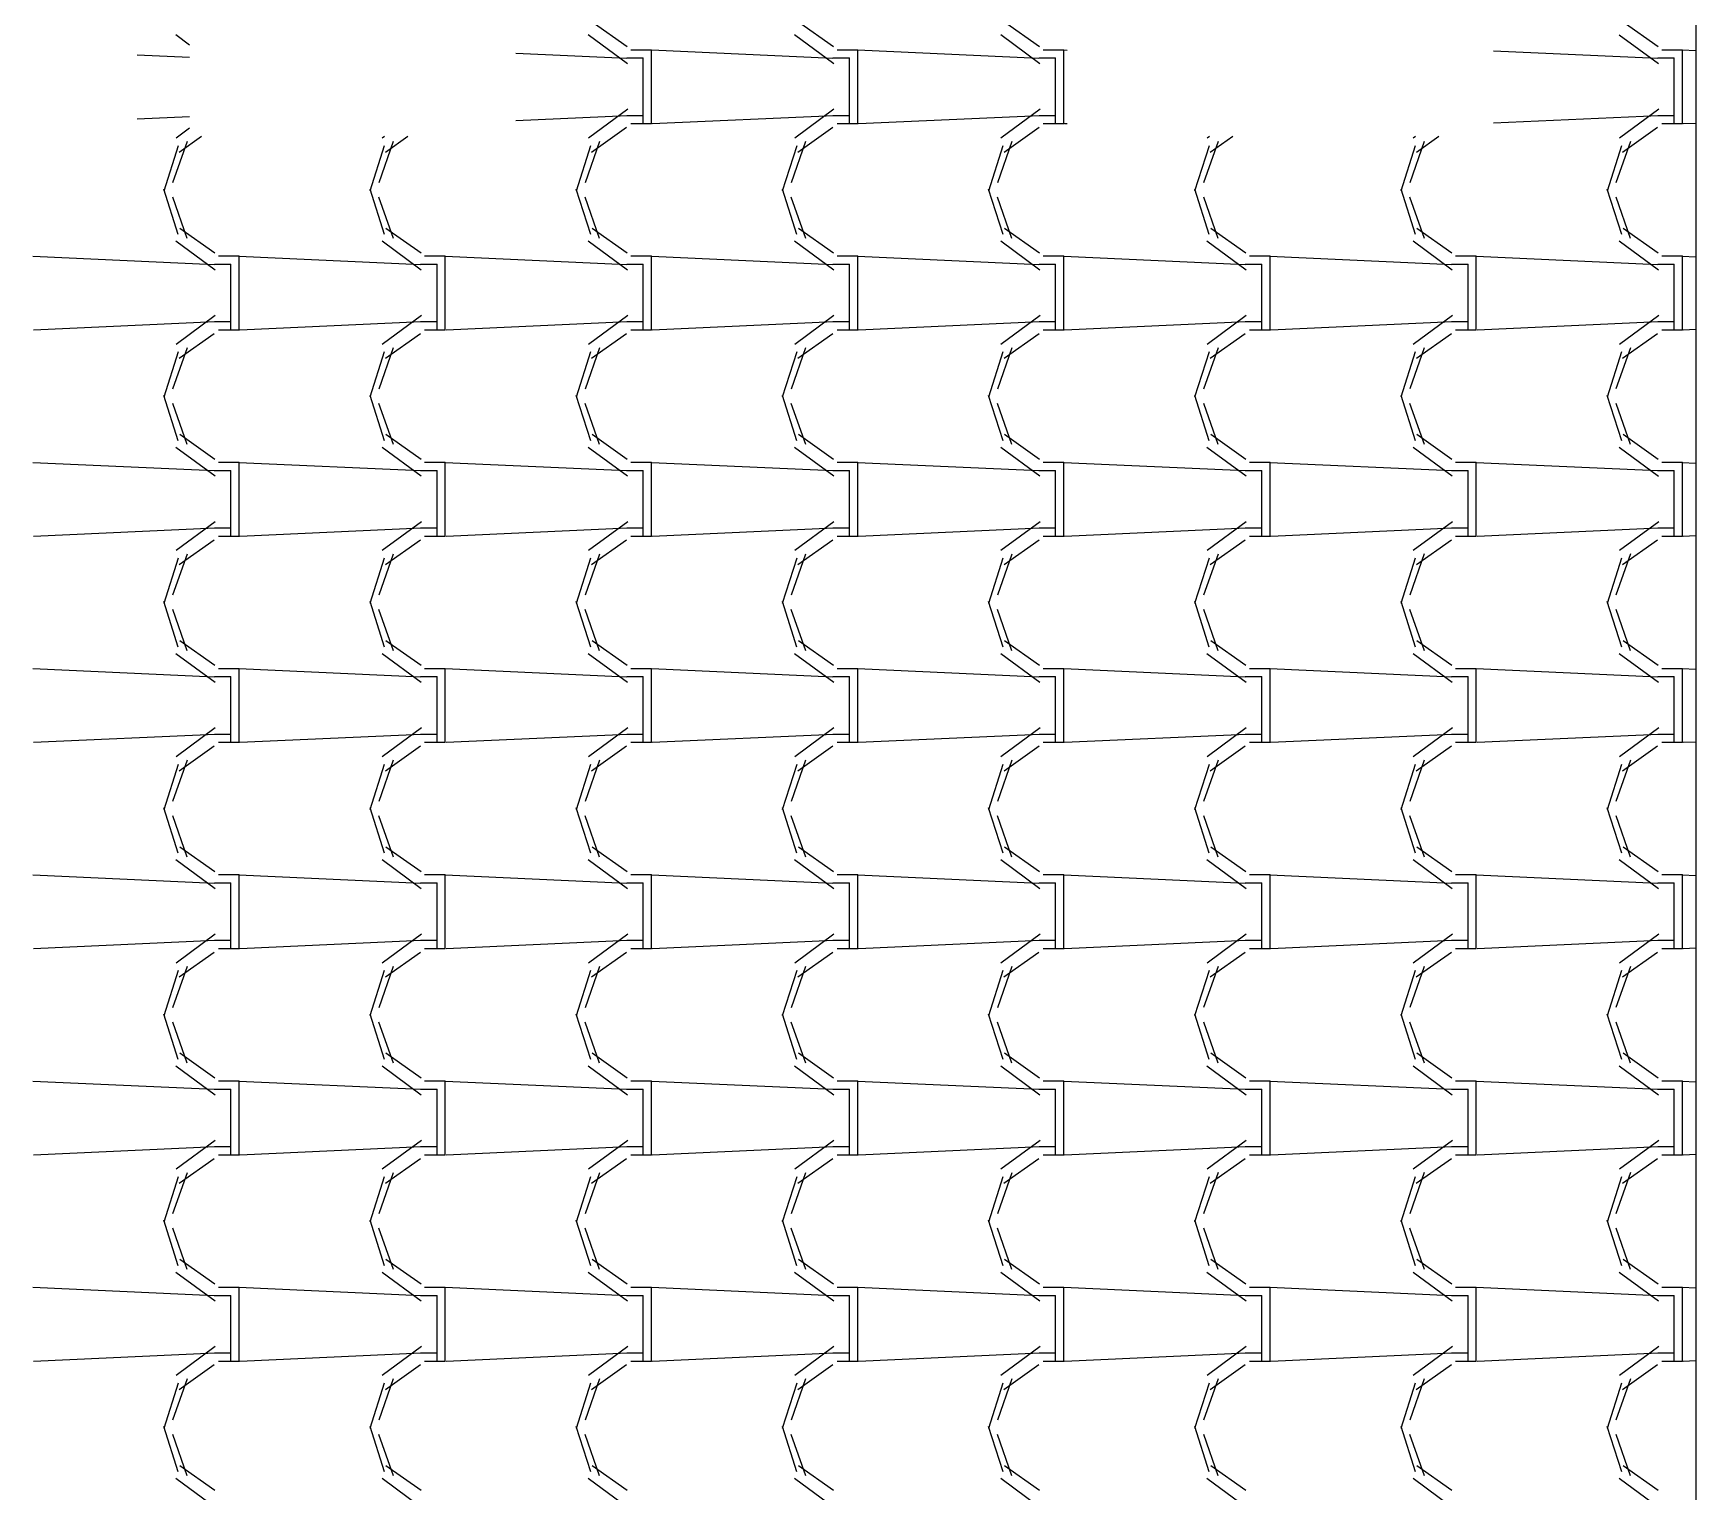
# Model space of a CAD drawing. Header units: millimetres. Extents: x -336 to -33, y -135 to 770.
# Drawn here: x -171.051 to -168.632, y 727.791 to 729.912 of the extents above; entities that cross this region are included whole.
import ezdxf

# ---------------------------------------------------------------- set-up
doc = ezdxf.new("R2010")
doc.units = ezdxf.units.MM
doc.header["$LTSCALE"] = 50
doc.header["$MEASUREMENT"] = 0
doc.layers.add('-HIDRO', color=8, linetype='CONTINUOUS')

msp = doc.modelspace()

# ---------------------------------------------------------------- linework, layer by layer
at = {"layer": '-HIDRO', "linetype": 'Continuous'}
for p, q in [((-168.6324, 733.1466), (-168.6324, 716.8333)), ((-170.238, 729.9291), (-170.187, 729.8931)), ((-169.938, 729.9291), (-169.887, 729.8931)), ((-169.638, 729.9291), (-169.587, 729.8931)), ((-168.738, 729.9291), (-168.687, 729.8931)), ((-170.8436, 729.9104), (-170.8236, 729.8956)), ((-170.2436, 729.9104), (-170.1866, 729.8684)), ((-169.9436, 729.9104), (-169.8866, 729.8684)), ((-169.6436, 729.9104), (-169.5866, 729.8684)), ((-168.7436, 729.9103), (-168.6866, 729.8683)), ((-170.8236, 729.8774), (-170.9001, 729.8808)), ((-170.1879, 729.8757), (-170.349, 729.8831)), ((-170.1877, 729.8765), (-170.1637, 729.8765)), ((-170.1817, 729.8885), (-170.1517, 729.8885)), ((-170.1637, 729.7925), (-170.1637, 729.8765)), ((-169.8879, 729.8757), (-170.1519, 729.8877)), ((-170.1517, 729.7925), (-170.1517, 729.8885)), ((-169.8877, 729.8765), (-169.8637, 729.8765)), ((-169.8817, 729.8885), (-169.8517, 729.8885)), ((-169.8637, 729.7925), (-169.8637, 729.8765)), ((-169.5879, 729.8757), (-169.8519, 729.8877)), ((-169.8517, 729.7925), (-169.8517, 729.8885)), ((-169.5877, 729.8765), (-169.5637, 729.8765)), ((-169.5817, 729.8885), (-169.5517, 729.8885)), ((-169.5637, 729.7925), (-169.5637, 729.8765)), ((-169.5468, 729.8875), (-169.5519, 729.8877)), ((-169.5517, 729.7925), (-169.5517, 729.8885)), ((-168.6879, 729.8757), (-168.9265, 729.8866)), ((-168.6877, 729.8765), (-168.6637, 729.8765)), ((-168.6817, 729.8885), (-168.6517, 729.8885)), ((-168.6637, 729.7925), (-168.6637, 729.8765)), ((-168.6324, 729.8868), (-168.6519, 729.8877)), ((-168.6517, 729.7925), (-168.6517, 729.8885)), ((-170.1863, 729.8019), (-170.2433, 729.7599)), ((-169.8863, 729.8019), (-169.9433, 729.7599)), ((-169.5863, 729.8019), (-169.6433, 729.7599)), ((-168.6863, 729.8019), (-168.7433, 729.7599)), ((-170.8236, 729.7908), (-170.9001, 729.7873)), ((-170.1866, 729.7925), (-170.349, 729.7851)), ((-170.1637, 729.7925), (-170.1877, 729.7925)), ((-170.1517, 729.7805), (-170.1817, 729.7805)), ((-170.1637, 729.7805), (-170.1637, 729.7925)), ((-170.1517, 729.7805), (-170.1517, 729.7925)), ((-169.8866, 729.7925), (-170.1506, 729.7805)), ((-169.8637, 729.7925), (-169.8877, 729.7925)), ((-169.8517, 729.7805), (-169.8817, 729.7805)), ((-169.8637, 729.7805), (-169.8637, 729.7925)), ((-169.8517, 729.7805), (-169.8517, 729.7925)), ((-169.5866, 729.7925), (-169.8506, 729.7805)), ((-169.5637, 729.7925), (-169.5877, 729.7925)), ((-169.5517, 729.7805), (-169.5817, 729.7805)), ((-169.5637, 729.7805), (-169.5637, 729.7925)), ((-169.5517, 729.7805), (-169.5517, 729.7925)), ((-169.5468, 729.7807), (-169.5506, 729.7805)), ((-168.6866, 729.7925), (-168.9265, 729.7816)), ((-168.6637, 729.7925), (-168.6877, 729.7925)), ((-168.6517, 729.7805), (-168.6817, 729.7805)), ((-168.6637, 729.7805), (-168.6637, 729.7925)), ((-168.6517, 729.7805), (-168.6517, 729.7925)), ((-168.6324, 729.7813), (-168.6506, 729.7805)), ((-170.8274, 729.7549), (-170.8484, 729.6949)), ((-170.8236, 729.7744), (-170.8433, 729.7599)), ((-170.8063, 729.7621), (-170.8388, 729.7392)), ((-170.5274, 729.7549), (-170.5484, 729.6949)), ((-170.5402, 729.7621), (-170.5433, 729.7599)), ((-170.5063, 729.7621), (-170.5388, 729.7392)), ((-170.2274, 729.7549), (-170.2484, 729.6949)), ((-170.1878, 729.7752), (-170.2388, 729.7392)), ((-169.9274, 729.7549), (-169.9484, 729.6949)), ((-169.8878, 729.7752), (-169.9388, 729.7392)), ((-169.6274, 729.7549), (-169.6484, 729.6949)), ((-169.5878, 729.7752), (-169.6388, 729.7392)), ((-169.3274, 729.7549), (-169.3484, 729.6949)), ((-169.34, 729.7623), (-169.3433, 729.7599)), ((-169.3061, 729.7623), (-169.3388, 729.7392)), ((-169.0274, 729.755), (-169.0484, 729.695)), ((-169.04, 729.7623), (-169.0433, 729.7599)), ((-169.0061, 729.7623), (-169.0388, 729.7392)), ((-168.7274, 729.755), (-168.7484, 729.695)), ((-168.6878, 729.7752), (-168.7388, 729.7392)), ((-170.8404, 729.7489), (-170.8614, 729.6829)), ((-170.5404, 729.7489), (-170.5614, 729.6829)), ((-170.2404, 729.7489), (-170.2614, 729.6829)), ((-169.9404, 729.7489), (-169.9614, 729.6829)), ((-169.6404, 729.7489), (-169.6614, 729.6829)), ((-169.3404, 729.7489), (-169.3614, 729.6829)), ((-169.0404, 729.7489), (-169.0614, 729.6829)), ((-168.7404, 729.7489), (-168.7614, 729.6829)), ((-170.8616, 729.6861), (-170.8406, 729.6201)), ((-170.5616, 729.6861), (-170.5406, 729.6201)), ((-170.2616, 729.6861), (-170.2406, 729.6201)), ((-169.9616, 729.6861), (-169.9406, 729.6201)), ((-169.6616, 729.6861), (-169.6406, 729.6201)), ((-169.3616, 729.6861), (-169.3406, 729.6201)), ((-169.0616, 729.6861), (-169.0406, 729.6201)), ((-168.7616, 729.6861), (-168.7406, 729.6201)), ((-170.8487, 729.6745), (-170.8277, 729.6145)), ((-170.5487, 729.6745), (-170.5277, 729.6145)), ((-170.2487, 729.6745), (-170.2277, 729.6145)), ((-169.9487, 729.6745), (-169.9277, 729.6145)), ((-169.6487, 729.6745), (-169.6277, 729.6145)), ((-169.3487, 729.6745), (-169.3277, 729.6145)), ((-169.0487, 729.6745), (-169.0277, 729.6145)), ((-168.7487, 729.6745), (-168.7277, 729.6145)), ((-170.8436, 729.6104), (-170.7866, 729.5684)), ((-170.838, 729.6291), (-170.787, 729.5931)), ((-170.5436, 729.6104), (-170.4866, 729.5684)), ((-170.538, 729.6291), (-170.487, 729.5931)), ((-170.2436, 729.6104), (-170.1866, 729.5684)), ((-170.238, 729.6291), (-170.187, 729.5931)), ((-169.9436, 729.6104), (-169.8866, 729.5684)), ((-169.938, 729.6291), (-169.887, 729.5931)), ((-169.6436, 729.6104), (-169.5866, 729.5684)), ((-169.638, 729.6291), (-169.587, 729.5931)), ((-169.3436, 729.6104), (-169.2866, 729.5684)), ((-169.338, 729.6291), (-169.287, 729.5931)), ((-169.0436, 729.6103), (-168.9866, 729.5683)), ((-169.038, 729.6291), (-168.987, 729.5931)), ((-168.7436, 729.6103), (-168.6866, 729.5683)), ((-168.738, 729.6291), (-168.687, 729.5931)), ((-170.7879, 729.5757), (-171.0519, 729.5877)), ((-170.7817, 729.5885), (-170.7517, 729.5885)), ((-170.4879, 729.5757), (-170.7519, 729.5877)), ((-170.7517, 729.4925), (-170.7517, 729.5885)), ((-170.4817, 729.5885), (-170.4517, 729.5885)), ((-170.1879, 729.5757), (-170.4519, 729.5877)), ((-170.4517, 729.4925), (-170.4517, 729.5885)), ((-170.1817, 729.5885), (-170.1517, 729.5885)), ((-169.8879, 729.5757), (-170.1519, 729.5877)), ((-170.1517, 729.4925), (-170.1517, 729.5885)), ((-169.8817, 729.5885), (-169.8517, 729.5885)), ((-169.5879, 729.5757), (-169.8519, 729.5877)), ((-169.8517, 729.4925), (-169.8517, 729.5885)), ((-169.5817, 729.5885), (-169.5517, 729.5885)), ((-169.2879, 729.5757), (-169.5519, 729.5877)), ((-169.5517, 729.4925), (-169.5517, 729.5885)), ((-169.2817, 729.5885), (-169.2517, 729.5885)), ((-168.9879, 729.5757), (-169.2519, 729.5877)), ((-169.2517, 729.4925), (-169.2517, 729.5885)), ((-168.9817, 729.5885), (-168.9517, 729.5885)), ((-168.6879, 729.5757), (-168.9519, 729.5877)), ((-168.9517, 729.4925), (-168.9517, 729.5885)), ((-168.6817, 729.5885), (-168.6517, 729.5885)), ((-168.6324, 729.5868), (-168.6519, 729.5877)), ((-168.6517, 729.4925), (-168.6517, 729.5885)), ((-170.7877, 729.5765), (-170.7637, 729.5765)), ((-170.7637, 729.4925), (-170.7637, 729.5765)), ((-170.4877, 729.5765), (-170.4637, 729.5765)), ((-170.4637, 729.4925), (-170.4637, 729.5765)), ((-170.1877, 729.5765), (-170.1637, 729.5765)), ((-170.1637, 729.4925), (-170.1637, 729.5765)), ((-169.8877, 729.5765), (-169.8637, 729.5765)), ((-169.8637, 729.4925), (-169.8637, 729.5765)), ((-169.5877, 729.5765), (-169.5637, 729.5765)), ((-169.5637, 729.4925), (-169.5637, 729.5765)), ((-169.2877, 729.5765), (-169.2637, 729.5765)), ((-169.2637, 729.4925), (-169.2637, 729.5765)), ((-168.9877, 729.5765), (-168.9637, 729.5765)), ((-168.9637, 729.4925), (-168.9637, 729.5765)), ((-168.6877, 729.5765), (-168.6637, 729.5765)), ((-168.6637, 729.4925), (-168.6637, 729.5765)), ((-170.7866, 729.4925), (-171.0506, 729.4805)), ((-170.7863, 729.5019), (-170.8433, 729.4599)), ((-170.7637, 729.4925), (-170.7877, 729.4925)), ((-170.7637, 729.4805), (-170.7637, 729.4925)), ((-170.7517, 729.4805), (-170.7517, 729.4925)), ((-170.4866, 729.4925), (-170.7506, 729.4805)), ((-170.4863, 729.5019), (-170.5433, 729.4599)), ((-170.4637, 729.4925), (-170.4877, 729.4925)), ((-170.4637, 729.4805), (-170.4637, 729.4925)), ((-170.4517, 729.4805), (-170.4517, 729.4925)), ((-170.1866, 729.4925), (-170.4506, 729.4805)), ((-170.1863, 729.5019), (-170.2433, 729.4599)), ((-170.1637, 729.4925), (-170.1877, 729.4925)), ((-170.1637, 729.4805), (-170.1637, 729.4925)), ((-170.1517, 729.4805), (-170.1517, 729.4925)), ((-169.8866, 729.4925), (-170.1506, 729.4805)), ((-169.8863, 729.5019), (-169.9433, 729.4599)), ((-169.8637, 729.4925), (-169.8877, 729.4925)), ((-169.8637, 729.4805), (-169.8637, 729.4925)), ((-169.8517, 729.4805), (-169.8517, 729.4925)), ((-169.5866, 729.4925), (-169.8506, 729.4805)), ((-169.5863, 729.5019), (-169.6433, 729.4599)), ((-169.5637, 729.4925), (-169.5877, 729.4925)), ((-169.5637, 729.4805), (-169.5637, 729.4925)), ((-169.5517, 729.4805), (-169.5517, 729.4925)), ((-169.2866, 729.4925), (-169.5506, 729.4805)), ((-169.2863, 729.5019), (-169.3433, 729.4599)), ((-169.2637, 729.4925), (-169.2877, 729.4925)), ((-169.2637, 729.4805), (-169.2637, 729.4925)), ((-169.2517, 729.4805), (-169.2517, 729.4925)), ((-168.9866, 729.4925), (-169.2506, 729.4805)), ((-168.9863, 729.5019), (-169.0433, 729.4599)), ((-168.9637, 729.4925), (-168.9877, 729.4925)), ((-168.9637, 729.4805), (-168.9637, 729.4925)), ((-168.9517, 729.4805), (-168.9517, 729.4925)), ((-168.6866, 729.4925), (-168.9506, 729.4805)), ((-168.6863, 729.5019), (-168.7433, 729.4599)), ((-168.6637, 729.4925), (-168.6877, 729.4925)), ((-168.6637, 729.4805), (-168.6637, 729.4925)), ((-168.6517, 729.4805), (-168.6517, 729.4925)), ((-170.7878, 729.4752), (-170.8388, 729.4392)), ((-170.7517, 729.4805), (-170.7817, 729.4805)), ((-170.4878, 729.4752), (-170.5388, 729.4392)), ((-170.4517, 729.4805), (-170.4817, 729.4805)), ((-170.1878, 729.4752), (-170.2388, 729.4392)), ((-170.1517, 729.4805), (-170.1817, 729.4805)), ((-169.8878, 729.4752), (-169.9388, 729.4392)), ((-169.8517, 729.4805), (-169.8817, 729.4805)), ((-169.5878, 729.4752), (-169.6388, 729.4392)), ((-169.5517, 729.4805), (-169.5817, 729.4805)), ((-169.2878, 729.4752), (-169.3388, 729.4392)), ((-169.2517, 729.4805), (-169.2817, 729.4805)), ((-168.9878, 729.4752), (-169.0388, 729.4392)), ((-168.9517, 729.4805), (-168.9817, 729.4805)), ((-168.6878, 729.4752), (-168.7388, 729.4392)), ((-168.6517, 729.4805), (-168.6817, 729.4805)), ((-168.6324, 729.4813), (-168.6506, 729.4805)), ((-170.8404, 729.4489), (-170.8614, 729.3829)), ((-170.8274, 729.4549), (-170.8484, 729.3949)), ((-170.5404, 729.4489), (-170.5614, 729.3829)), ((-170.5274, 729.4549), (-170.5484, 729.3949)), ((-170.2404, 729.4489), (-170.2614, 729.3829)), ((-170.2274, 729.4549), (-170.2484, 729.3949)), ((-169.9404, 729.4489), (-169.9614, 729.3829)), ((-169.9274, 729.4549), (-169.9484, 729.3949)), ((-169.6404, 729.4489), (-169.6614, 729.3829)), ((-169.6274, 729.4549), (-169.6484, 729.3949)), ((-169.3404, 729.4489), (-169.3614, 729.3829)), ((-169.3274, 729.4549), (-169.3484, 729.3949)), ((-169.0404, 729.4489), (-169.0614, 729.3829)), ((-169.0274, 729.455), (-169.0484, 729.395)), ((-168.7404, 729.4489), (-168.7614, 729.3829)), ((-168.7274, 729.455), (-168.7484, 729.395)), ((-170.8616, 729.3861), (-170.8406, 729.3201)), ((-170.8487, 729.3745), (-170.8277, 729.3145)), ((-170.5616, 729.3861), (-170.5406, 729.3201)), ((-170.5487, 729.3745), (-170.5277, 729.3145)), ((-170.2616, 729.3861), (-170.2406, 729.3201)), ((-170.2487, 729.3745), (-170.2277, 729.3145)), ((-169.9616, 729.3861), (-169.9406, 729.3201)), ((-169.9487, 729.3745), (-169.9277, 729.3145)), ((-169.6616, 729.3861), (-169.6406, 729.3201)), ((-169.6487, 729.3745), (-169.6277, 729.3145)), ((-169.3616, 729.3861), (-169.3406, 729.3201)), ((-169.3487, 729.3745), (-169.3277, 729.3145)), ((-169.0616, 729.3861), (-169.0406, 729.3201)), ((-169.0487, 729.3745), (-169.0277, 729.3145)), ((-168.7616, 729.3861), (-168.7406, 729.3201)), ((-168.7487, 729.3745), (-168.7277, 729.3145)), ((-170.838, 729.3291), (-170.787, 729.2931)), ((-170.538, 729.3291), (-170.487, 729.2931)), ((-170.238, 729.3291), (-170.187, 729.2931)), ((-169.938, 729.3291), (-169.887, 729.2931)), ((-169.638, 729.3291), (-169.587, 729.2931)), ((-169.338, 729.3291), (-169.287, 729.2931)), ((-169.038, 729.3291), (-168.987, 729.2931)), ((-168.738, 729.3291), (-168.687, 729.2931)), ((-170.8436, 729.3104), (-170.7866, 729.2684)), ((-170.5436, 729.3104), (-170.4866, 729.2684)), ((-170.2436, 729.3104), (-170.1866, 729.2684)), ((-169.9436, 729.3104), (-169.8866, 729.2684)), ((-169.6436, 729.3104), (-169.5866, 729.2684)), ((-169.3436, 729.3104), (-169.2866, 729.2684)), ((-169.0436, 729.3104), (-168.9866, 729.2684)), ((-168.7436, 729.3103), (-168.6866, 729.2683)), ((-170.7879, 729.2757), (-171.0519, 729.2877)), ((-170.7877, 729.2765), (-170.7637, 729.2765)), ((-170.7817, 729.2885), (-170.7517, 729.2885)), ((-170.7637, 729.1925), (-170.7637, 729.2765)), ((-170.4879, 729.2757), (-170.7519, 729.2877)), ((-170.7517, 729.1925), (-170.7517, 729.2885)), ((-170.4877, 729.2765), (-170.4637, 729.2765)), ((-170.4817, 729.2885), (-170.4517, 729.2885)), ((-170.4637, 729.1925), (-170.4637, 729.2765)), ((-170.1879, 729.2757), (-170.4519, 729.2877)), ((-170.4517, 729.1925), (-170.4517, 729.2885)), ((-170.1877, 729.2765), (-170.1637, 729.2765)), ((-170.1817, 729.2885), (-170.1517, 729.2885)), ((-170.1637, 729.1925), (-170.1637, 729.2765)), ((-169.8879, 729.2757), (-170.1519, 729.2877)), ((-170.1517, 729.1925), (-170.1517, 729.2885)), ((-169.8877, 729.2765), (-169.8637, 729.2765)), ((-169.8817, 729.2885), (-169.8517, 729.2885)), ((-169.8637, 729.1925), (-169.8637, 729.2765)), ((-169.5879, 729.2757), (-169.8519, 729.2877)), ((-169.8517, 729.1925), (-169.8517, 729.2885)), ((-169.5877, 729.2765), (-169.5637, 729.2765)), ((-169.5817, 729.2885), (-169.5517, 729.2885)), ((-169.5637, 729.1925), (-169.5637, 729.2765)), ((-169.2879, 729.2757), (-169.5519, 729.2877)), ((-169.5517, 729.1925), (-169.5517, 729.2885)), ((-169.2877, 729.2765), (-169.2637, 729.2765)), ((-169.2817, 729.2885), (-169.2517, 729.2885)), ((-169.2637, 729.1925), (-169.2637, 729.2765)), ((-168.9879, 729.2757), (-169.2519, 729.2877)), ((-169.2517, 729.1925), (-169.2517, 729.2885)), ((-168.9877, 729.2765), (-168.9637, 729.2765)), ((-168.9817, 729.2885), (-168.9517, 729.2885)), ((-168.9637, 729.1925), (-168.9637, 729.2765)), ((-168.6879, 729.2757), (-168.9519, 729.2877)), ((-168.9517, 729.1925), (-168.9517, 729.2885)), ((-168.6877, 729.2765), (-168.6637, 729.2765)), ((-168.6817, 729.2885), (-168.6517, 729.2885)), ((-168.6637, 729.1925), (-168.6637, 729.2765)), ((-168.6324, 729.2868), (-168.6519, 729.2877)), ((-168.6517, 729.1925), (-168.6517, 729.2885)), ((-170.7863, 729.2019), (-170.8433, 729.1599)), ((-170.4863, 729.2019), (-170.5433, 729.1599)), ((-170.1863, 729.2019), (-170.2433, 729.1599)), ((-169.8863, 729.2019), (-169.9433, 729.1599)), ((-169.5863, 729.2019), (-169.6433, 729.1599)), ((-169.2863, 729.2019), (-169.3433, 729.1599)), ((-168.9863, 729.2019), (-169.0433, 729.1599)), ((-168.6863, 729.2019), (-168.7433, 729.1599)), ((-170.7866, 729.1925), (-171.0506, 729.1805)), ((-170.7878, 729.1752), (-170.8388, 729.1392)), ((-170.7637, 729.1925), (-170.7877, 729.1925)), ((-170.7517, 729.1805), (-170.7817, 729.1805)), ((-170.7637, 729.1805), (-170.7637, 729.1925)), ((-170.7517, 729.1805), (-170.7517, 729.1925)), ((-170.4866, 729.1925), (-170.7506, 729.1805)), ((-170.4878, 729.1752), (-170.5388, 729.1392)), ((-170.4637, 729.1925), (-170.4877, 729.1925)), ((-170.4517, 729.1805), (-170.4817, 729.1805)), ((-170.4637, 729.1805), (-170.4637, 729.1925)), ((-170.4517, 729.1805), (-170.4517, 729.1925)), ((-170.1866, 729.1925), (-170.4506, 729.1805)), ((-170.1878, 729.1752), (-170.2388, 729.1392)), ((-170.1637, 729.1925), (-170.1877, 729.1925)), ((-170.1517, 729.1805), (-170.1817, 729.1805)), ((-170.1637, 729.1805), (-170.1637, 729.1925)), ((-170.1517, 729.1805), (-170.1517, 729.1925)), ((-169.8866, 729.1925), (-170.1506, 729.1805)), ((-169.8878, 729.1752), (-169.9388, 729.1392)), ((-169.8637, 729.1925), (-169.8877, 729.1925)), ((-169.8517, 729.1805), (-169.8817, 729.1805)), ((-169.8637, 729.1805), (-169.8637, 729.1925)), ((-169.8517, 729.1805), (-169.8517, 729.1925)), ((-169.5866, 729.1925), (-169.8506, 729.1805)), ((-169.5878, 729.1752), (-169.6388, 729.1392)), ((-169.5637, 729.1925), (-169.5877, 729.1925)), ((-169.5517, 729.1805), (-169.5817, 729.1805)), ((-169.5637, 729.1805), (-169.5637, 729.1925)), ((-169.5517, 729.1805), (-169.5517, 729.1925)), ((-169.2866, 729.1925), (-169.5506, 729.1805)), ((-169.2878, 729.1752), (-169.3388, 729.1392)), ((-169.2637, 729.1925), (-169.2877, 729.1925)), ((-169.2517, 729.1805), (-169.2817, 729.1805)), ((-169.2637, 729.1805), (-169.2637, 729.1925)), ((-169.2517, 729.1805), (-169.2517, 729.1925)), ((-168.9866, 729.1925), (-169.2506, 729.1805)), ((-168.9878, 729.1752), (-169.0388, 729.1392)), ((-168.9637, 729.1925), (-168.9877, 729.1925)), ((-168.9517, 729.1805), (-168.9817, 729.1805)), ((-168.9637, 729.1805), (-168.9637, 729.1925)), ((-168.9517, 729.1805), (-168.9517, 729.1925)), ((-168.6866, 729.1925), (-168.9506, 729.1805)), ((-168.6879, 729.1752), (-168.7389, 729.1392)), ((-168.6637, 729.1925), (-168.6877, 729.1925)), ((-168.6517, 729.1805), (-168.6817, 729.1805)), ((-168.6637, 729.1805), (-168.6637, 729.1925)), ((-168.6517, 729.1805), (-168.6517, 729.1925)), ((-168.6324, 729.1813), (-168.6506, 729.1805)), ((-170.8404, 729.1489), (-170.8614, 729.0829)), ((-170.8274, 729.1549), (-170.8484, 729.0949)), ((-170.5404, 729.1489), (-170.5614, 729.0829)), ((-170.5274, 729.1549), (-170.5484, 729.0949)), ((-170.2404, 729.1489), (-170.2614, 729.0829)), ((-170.2274, 729.1549), (-170.2484, 729.0949)), ((-169.9404, 729.1489), (-169.9614, 729.0829)), ((-169.9274, 729.1549), (-169.9484, 729.0949)), ((-169.6404, 729.1489), (-169.6614, 729.0829)), ((-169.6274, 729.1549), (-169.6484, 729.0949)), ((-169.3404, 729.1489), (-169.3614, 729.0829)), ((-169.3274, 729.1549), (-169.3484, 729.0949)), ((-169.0404, 729.1489), (-169.0614, 729.0829)), ((-169.0274, 729.155), (-169.0484, 729.095)), ((-168.7404, 729.1489), (-168.7614, 729.0829)), ((-168.7274, 729.155), (-168.7484, 729.095)), ((-170.8616, 729.0861), (-170.8406, 729.0201)), ((-170.5616, 729.0861), (-170.5406, 729.0201)), ((-170.2616, 729.0861), (-170.2406, 729.0201)), ((-169.9616, 729.0861), (-169.9406, 729.0201)), ((-169.6616, 729.0861), (-169.6406, 729.0201)), ((-169.3616, 729.0861), (-169.3406, 729.0201)), ((-169.0616, 729.0861), (-169.0406, 729.0201)), ((-168.7616, 729.0861), (-168.7406, 729.0201)), ((-170.8487, 729.0745), (-170.8277, 729.0145)), ((-170.5487, 729.0745), (-170.5277, 729.0145)), ((-170.2487, 729.0745), (-170.2277, 729.0145)), ((-169.9487, 729.0745), (-169.9277, 729.0145)), ((-169.6487, 729.0745), (-169.6277, 729.0145)), ((-169.3487, 729.0745), (-169.3277, 729.0145)), ((-169.0487, 729.0745), (-169.0277, 729.0145)), ((-168.7487, 729.0745), (-168.7277, 729.0145)), ((-170.838, 729.0291), (-170.787, 728.9931)), ((-170.538, 729.0291), (-170.487, 728.9931)), ((-170.238, 729.0291), (-170.187, 728.9931)), ((-169.938, 729.0291), (-169.887, 728.9931)), ((-169.638, 729.0291), (-169.587, 728.9931)), ((-169.338, 729.0291), (-169.287, 728.9931)), ((-169.038, 729.0291), (-168.987, 728.9931)), ((-168.738, 729.0291), (-168.687, 728.9931)), ((-170.8436, 729.0104), (-170.7866, 728.9684)), ((-170.5436, 729.0104), (-170.4866, 728.9684)), ((-170.2436, 729.0104), (-170.1866, 728.9684)), ((-169.9436, 729.0104), (-169.8866, 728.9684)), ((-169.6436, 729.0104), (-169.5866, 728.9684)), ((-169.3436, 729.0104), (-169.2866, 728.9684)), ((-169.0436, 729.0104), (-168.9866, 728.9684)), ((-168.7436, 729.0104), (-168.6866, 728.9684)), ((-170.7879, 728.9757), (-171.0519, 728.9877)), ((-170.7817, 728.9885), (-170.7517, 728.9885)), ((-170.4879, 728.9757), (-170.7519, 728.9877)), ((-170.7517, 728.8925), (-170.7517, 728.9885)), ((-170.4817, 728.9885), (-170.4517, 728.9885)), ((-170.1879, 728.9757), (-170.4519, 728.9877)), ((-170.4517, 728.8925), (-170.4517, 728.9885)), ((-170.1817, 728.9885), (-170.1517, 728.9885)), ((-169.8879, 728.9757), (-170.1519, 728.9877)), ((-170.1517, 728.8925), (-170.1517, 728.9885)), ((-169.8817, 728.9885), (-169.8517, 728.9885)), ((-169.5879, 728.9757), (-169.8519, 728.9877)), ((-169.8517, 728.8925), (-169.8517, 728.9885)), ((-169.5817, 728.9885), (-169.5517, 728.9885)), ((-169.2879, 728.9757), (-169.5519, 728.9877)), ((-169.5517, 728.8925), (-169.5517, 728.9885)), ((-169.2817, 728.9885), (-169.2517, 728.9885)), ((-168.9879, 728.9757), (-169.2519, 728.9877)), ((-169.2517, 728.8925), (-169.2517, 728.9885)), ((-168.9817, 728.9885), (-168.9517, 728.9885)), ((-168.6879, 728.9757), (-168.9519, 728.9877)), ((-168.9517, 728.8925), (-168.9517, 728.9885)), ((-168.6817, 728.9885), (-168.6517, 728.9885)), ((-168.6324, 728.9868), (-168.6519, 728.9877)), ((-168.6517, 728.8925), (-168.6517, 728.9885)), ((-170.7877, 728.9765), (-170.7637, 728.9765)), ((-170.7637, 728.8925), (-170.7637, 728.9765)), ((-170.4877, 728.9765), (-170.4637, 728.9765)), ((-170.4637, 728.8925), (-170.4637, 728.9765)), ((-170.1877, 728.9765), (-170.1637, 728.9765)), ((-170.1637, 728.8925), (-170.1637, 728.9765)), ((-169.8877, 728.9765), (-169.8637, 728.9765)), ((-169.8637, 728.8925), (-169.8637, 728.9765)), ((-169.5877, 728.9765), (-169.5637, 728.9765)), ((-169.5637, 728.8925), (-169.5637, 728.9765)), ((-169.2877, 728.9765), (-169.2637, 728.9765)), ((-169.2637, 728.8925), (-169.2637, 728.9765)), ((-168.9877, 728.9765), (-168.9637, 728.9765)), ((-168.9637, 728.8925), (-168.9637, 728.9765)), ((-168.6877, 728.9765), (-168.6637, 728.9765)), ((-168.6637, 728.8925), (-168.6637, 728.9765)), ((-170.7866, 728.8925), (-171.0506, 728.8805)), ((-170.7863, 728.9019), (-170.8433, 728.8599)), ((-170.7637, 728.8925), (-170.7877, 728.8925)), ((-170.7637, 728.8805), (-170.7637, 728.8925)), ((-170.7517, 728.8805), (-170.7517, 728.8925)), ((-170.4866, 728.8925), (-170.7506, 728.8805)), ((-170.4863, 728.9019), (-170.5433, 728.8599)), ((-170.4637, 728.8925), (-170.4877, 728.8925)), ((-170.4637, 728.8805), (-170.4637, 728.8925)), ((-170.4517, 728.8805), (-170.4517, 728.8925)), ((-170.1866, 728.8925), (-170.4506, 728.8805)), ((-170.1863, 728.9019), (-170.2433, 728.8599)), ((-170.1637, 728.8925), (-170.1877, 728.8925)), ((-170.1637, 728.8805), (-170.1637, 728.8925)), ((-170.1517, 728.8805), (-170.1517, 728.8925)), ((-169.8866, 728.8925), (-170.1506, 728.8805)), ((-169.8863, 728.9019), (-169.9433, 728.8599)), ((-169.8637, 728.8925), (-169.8877, 728.8925)), ((-169.8637, 728.8805), (-169.8637, 728.8925)), ((-169.8517, 728.8805), (-169.8517, 728.8925)), ((-169.5866, 728.8925), (-169.8506, 728.8805)), ((-169.5863, 728.9019), (-169.6433, 728.8599)), ((-169.5637, 728.8925), (-169.5877, 728.8925)), ((-169.5637, 728.8805), (-169.5637, 728.8925)), ((-169.5517, 728.8805), (-169.5517, 728.8925)), ((-169.2866, 728.8925), (-169.5506, 728.8805)), ((-169.2863, 728.9019), (-169.3433, 728.8599)), ((-169.2637, 728.8925), (-169.2877, 728.8925)), ((-169.2637, 728.8805), (-169.2637, 728.8925)), ((-169.2517, 728.8805), (-169.2517, 728.8925)), ((-168.9866, 728.8925), (-169.2506, 728.8805)), ((-168.9863, 728.9019), (-169.0433, 728.8599)), ((-168.9637, 728.8925), (-168.9877, 728.8925)), ((-168.9637, 728.8805), (-168.9637, 728.8925)), ((-168.9517, 728.8805), (-168.9517, 728.8925)), ((-168.6866, 728.8925), (-168.9506, 728.8805)), ((-168.6863, 728.9019), (-168.7433, 728.8599)), ((-168.6637, 728.8925), (-168.6877, 728.8925)), ((-168.6637, 728.8805), (-168.6637, 728.8925)), ((-168.6517, 728.8805), (-168.6517, 728.8925)), ((-170.7878, 728.8752), (-170.8388, 728.8392)), ((-170.7517, 728.8805), (-170.7817, 728.8805)), ((-170.4878, 728.8752), (-170.5388, 728.8392)), ((-170.4517, 728.8805), (-170.4817, 728.8805)), ((-170.1878, 728.8752), (-170.2388, 728.8392)), ((-170.1517, 728.8805), (-170.1817, 728.8805)), ((-169.8878, 728.8752), (-169.9388, 728.8392)), ((-169.8517, 728.8805), (-169.8817, 728.8805)), ((-169.5878, 728.8752), (-169.6388, 728.8392)), ((-169.5517, 728.8805), (-169.5817, 728.8805)), ((-169.2878, 728.8752), (-169.3388, 728.8392)), ((-169.2517, 728.8805), (-169.2817, 728.8805)), ((-168.9879, 728.8752), (-169.0389, 728.8392)), ((-168.9517, 728.8805), (-168.9817, 728.8805)), ((-168.6879, 728.8752), (-168.7389, 728.8392)), ((-168.6517, 728.8805), (-168.6817, 728.8805)), ((-168.6324, 728.8813), (-168.6506, 728.8805)), ((-170.8404, 728.8489), (-170.8614, 728.7829)), ((-170.8274, 728.8549), (-170.8484, 728.7949)), ((-170.5404, 728.8489), (-170.5614, 728.7829)), ((-170.5274, 728.8549), (-170.5484, 728.7949)), ((-170.2404, 728.8489), (-170.2614, 728.7829)), ((-170.2274, 728.8549), (-170.2484, 728.7949)), ((-169.9404, 728.8489), (-169.9614, 728.7829)), ((-169.9274, 728.8549), (-169.9484, 728.7949)), ((-169.6404, 728.8489), (-169.6614, 728.7829)), ((-169.6274, 728.8549), (-169.6484, 728.7949)), ((-169.3404, 728.8489), (-169.3614, 728.7829)), ((-169.3274, 728.855), (-169.3484, 728.795)), ((-169.0404, 728.8489), (-169.0614, 728.7829)), ((-169.0274, 728.855), (-169.0484, 728.795)), ((-168.7404, 728.8489), (-168.7614, 728.7829)), ((-168.7274, 728.855), (-168.7484, 728.795)), ((-170.8616, 728.7861), (-170.8406, 728.7201)), ((-170.5616, 728.7861), (-170.5406, 728.7201)), ((-170.2616, 728.7861), (-170.2406, 728.7201)), ((-169.9616, 728.7861), (-169.9406, 728.7201)), ((-169.6616, 728.7861), (-169.6406, 728.7201)), ((-169.3616, 728.7861), (-169.3406, 728.7201)), ((-169.0616, 728.7861), (-169.0406, 728.7201)), ((-168.7616, 728.7861), (-168.7406, 728.7201)), ((-170.8487, 728.7745), (-170.8277, 728.7145)), ((-170.5487, 728.7745), (-170.5277, 728.7145)), ((-170.2487, 728.7745), (-170.2277, 728.7145)), ((-169.9487, 728.7745), (-169.9277, 728.7145)), ((-169.6487, 728.7745), (-169.6277, 728.7145)), ((-169.3487, 728.7745), (-169.3277, 728.7145)), ((-169.0487, 728.7745), (-169.0277, 728.7145)), ((-168.7487, 728.7745), (-168.7277, 728.7145)), ((-170.838, 728.7291), (-170.787, 728.6931)), ((-170.538, 728.7291), (-170.487, 728.6931)), ((-170.238, 728.7291), (-170.187, 728.6931)), ((-169.938, 728.7291), (-169.887, 728.6931)), ((-169.638, 728.7291), (-169.587, 728.6931)), ((-169.338, 728.7291), (-169.287, 728.6931)), ((-169.038, 728.7291), (-168.987, 728.6931)), ((-168.738, 728.7291), (-168.687, 728.6931)), ((-170.8436, 728.7104), (-170.7866, 728.6684)), ((-170.5436, 728.7104), (-170.4866, 728.6684)), ((-170.2436, 728.7104), (-170.1866, 728.6684)), ((-169.9436, 728.7104), (-169.8866, 728.6684)), ((-169.6436, 728.7104), (-169.5866, 728.6684)), ((-169.3436, 728.7104), (-169.2866, 728.6684)), ((-169.0436, 728.7104), (-168.9866, 728.6684)), ((-168.7436, 728.7104), (-168.6866, 728.6684)), ((-170.7879, 728.6757), (-171.0519, 728.6877)), ((-170.7877, 728.6765), (-170.7637, 728.6765)), ((-170.7817, 728.6885), (-170.7517, 728.6885)), ((-170.7637, 728.5925), (-170.7637, 728.6765)), ((-170.4879, 728.6757), (-170.7519, 728.6877)), ((-170.7517, 728.5925), (-170.7517, 728.6885)), ((-170.4877, 728.6765), (-170.4637, 728.6765)), ((-170.4817, 728.6885), (-170.4517, 728.6885)), ((-170.4637, 728.5925), (-170.4637, 728.6765)), ((-170.1879, 728.6757), (-170.4519, 728.6877)), ((-170.4517, 728.5925), (-170.4517, 728.6885)), ((-170.1877, 728.6765), (-170.1637, 728.6765)), ((-170.1817, 728.6885), (-170.1517, 728.6885)), ((-170.1637, 728.5925), (-170.1637, 728.6765)), ((-169.8879, 728.6757), (-170.1519, 728.6877)), ((-170.1517, 728.5925), (-170.1517, 728.6885)), ((-169.8877, 728.6765), (-169.8637, 728.6765)), ((-169.8817, 728.6885), (-169.8517, 728.6885)), ((-169.8637, 728.5925), (-169.8637, 728.6765)), ((-169.5879, 728.6757), (-169.8519, 728.6877)), ((-169.8517, 728.5925), (-169.8517, 728.6885)), ((-169.5877, 728.6765), (-169.5637, 728.6765)), ((-169.5817, 728.6885), (-169.5517, 728.6885)), ((-169.5637, 728.5925), (-169.5637, 728.6765)), ((-169.2879, 728.6757), (-169.5519, 728.6877)), ((-169.5517, 728.5925), (-169.5517, 728.6885)), ((-169.2877, 728.6765), (-169.2637, 728.6765)), ((-169.2817, 728.6885), (-169.2517, 728.6885)), ((-169.2637, 728.5925), (-169.2637, 728.6765)), ((-168.9879, 728.6757), (-169.2519, 728.6877)), ((-169.2517, 728.5925), (-169.2517, 728.6885)), ((-168.9877, 728.6765), (-168.9637, 728.6765)), ((-168.9817, 728.6885), (-168.9517, 728.6885)), ((-168.9637, 728.5925), (-168.9637, 728.6765)), ((-168.6879, 728.6757), (-168.9519, 728.6877)), ((-168.9517, 728.5925), (-168.9517, 728.6885)), ((-168.6877, 728.6765), (-168.6637, 728.6765)), ((-168.6817, 728.6885), (-168.6517, 728.6885)), ((-168.6637, 728.5925), (-168.6637, 728.6765)), ((-168.6324, 728.6868), (-168.6519, 728.6877)), ((-168.6517, 728.5925), (-168.6517, 728.6885)), ((-170.7866, 728.5925), (-171.0506, 728.5805)), ((-170.7863, 728.6019), (-170.8433, 728.5599)), ((-170.7637, 728.5925), (-170.7877, 728.5925)), ((-170.7637, 728.5805), (-170.7637, 728.5925)), ((-170.7517, 728.5805), (-170.7517, 728.5925)), ((-170.4866, 728.5925), (-170.7506, 728.5805)), ((-170.4863, 728.6019), (-170.5433, 728.5599)), ((-170.4637, 728.5925), (-170.4877, 728.5925)), ((-170.4637, 728.5805), (-170.4637, 728.5925)), ((-170.4517, 728.5805), (-170.4517, 728.5925)), ((-170.1866, 728.5925), (-170.4506, 728.5805)), ((-170.1863, 728.6019), (-170.2433, 728.5599)), ((-170.1637, 728.5925), (-170.1877, 728.5925)), ((-170.1637, 728.5805), (-170.1637, 728.5925)), ((-170.1517, 728.5805), (-170.1517, 728.5925)), ((-169.8866, 728.5925), (-170.1506, 728.5805)), ((-169.8863, 728.6019), (-169.9433, 728.5599)), ((-169.8637, 728.5925), (-169.8877, 728.5925)), ((-169.8637, 728.5805), (-169.8637, 728.5925)), ((-169.8517, 728.5805), (-169.8517, 728.5925)), ((-169.5866, 728.5925), (-169.8506, 728.5805)), ((-169.5863, 728.6019), (-169.6433, 728.5599)), ((-169.5637, 728.5925), (-169.5877, 728.5925)), ((-169.5637, 728.5805), (-169.5637, 728.5925)), ((-169.5517, 728.5805), (-169.5517, 728.5925)), ((-169.2866, 728.5925), (-169.5506, 728.5805)), ((-169.2863, 728.6019), (-169.3433, 728.5599)), ((-169.2637, 728.5925), (-169.2877, 728.5925)), ((-169.2637, 728.5805), (-169.2637, 728.5925)), ((-169.2517, 728.5805), (-169.2517, 728.5925)), ((-168.9866, 728.5925), (-169.2506, 728.5805)), ((-168.9863, 728.6019), (-169.0433, 728.5599)), ((-168.9637, 728.5925), (-168.9877, 728.5925)), ((-168.9637, 728.5805), (-168.9637, 728.5925)), ((-168.9517, 728.5805), (-168.9517, 728.5925)), ((-168.6866, 728.5925), (-168.9506, 728.5805)), ((-168.6863, 728.6019), (-168.7433, 728.5599)), ((-168.6637, 728.5925), (-168.6877, 728.5925)), ((-168.6637, 728.5805), (-168.6637, 728.5925)), ((-168.6517, 728.5805), (-168.6517, 728.5925)), ((-170.7878, 728.5752), (-170.8388, 728.5392)), ((-170.7517, 728.5805), (-170.7817, 728.5805)), ((-170.4878, 728.5752), (-170.5388, 728.5392)), ((-170.4517, 728.5805), (-170.4817, 728.5805)), ((-170.1878, 728.5752), (-170.2388, 728.5392)), ((-170.1517, 728.5805), (-170.1817, 728.5805)), ((-169.8878, 728.5752), (-169.9388, 728.5392)), ((-169.8517, 728.5805), (-169.8817, 728.5805)), ((-169.5879, 728.5752), (-169.6389, 728.5392)), ((-169.5517, 728.5805), (-169.5817, 728.5805)), ((-169.2879, 728.5752), (-169.3389, 728.5392)), ((-169.2517, 728.5805), (-169.2817, 728.5805)), ((-168.9879, 728.5752), (-169.0389, 728.5392)), ((-168.9517, 728.5805), (-168.9817, 728.5805)), ((-168.6879, 728.5752), (-168.7389, 728.5392)), ((-168.6517, 728.5805), (-168.6817, 728.5805)), ((-168.6324, 728.5813), (-168.6506, 728.5805)), ((-170.8404, 728.5489), (-170.8614, 728.4829)), ((-170.8274, 728.5549), (-170.8484, 728.4949)), ((-170.5404, 728.5489), (-170.5614, 728.4829)), ((-170.5274, 728.5549), (-170.5484, 728.4949)), ((-170.2404, 728.5489), (-170.2614, 728.4829)), ((-170.2274, 728.5549), (-170.2484, 728.4949)), ((-169.9404, 728.5489), (-169.9614, 728.4829)), ((-169.9274, 728.5549), (-169.9484, 728.4949)), ((-169.6404, 728.5489), (-169.6614, 728.4829)), ((-169.6274, 728.5549), (-169.6484, 728.4949)), ((-169.3404, 728.5489), (-169.3614, 728.4829)), ((-169.3274, 728.555), (-169.3484, 728.495)), ((-169.0404, 728.5489), (-169.0614, 728.4829)), ((-169.0274, 728.555), (-169.0484, 728.495)), ((-168.7404, 728.5489), (-168.7614, 728.4829)), ((-168.7274, 728.555), (-168.7484, 728.495)), ((-170.8616, 728.4861), (-170.8406, 728.4201)), ((-170.8487, 728.4745), (-170.8277, 728.4145)), ((-170.5616, 728.4861), (-170.5406, 728.4201)), ((-170.5487, 728.4745), (-170.5277, 728.4145)), ((-170.2616, 728.4861), (-170.2406, 728.4201)), ((-170.2487, 728.4745), (-170.2277, 728.4145)), ((-169.9616, 728.4861), (-169.9406, 728.4201)), ((-169.9487, 728.4745), (-169.9277, 728.4145)), ((-169.6616, 728.4861), (-169.6406, 728.4201)), ((-169.6487, 728.4745), (-169.6277, 728.4145)), ((-169.3616, 728.4861), (-169.3406, 728.4201)), ((-169.3487, 728.4745), (-169.3277, 728.4145)), ((-169.0616, 728.4861), (-169.0406, 728.4201)), ((-169.0487, 728.4745), (-169.0277, 728.4145)), ((-168.7616, 728.4861), (-168.7406, 728.4201)), ((-168.7487, 728.4745), (-168.7277, 728.4145)), ((-170.838, 728.4291), (-170.787, 728.3931)), ((-170.538, 728.4291), (-170.487, 728.3931)), ((-170.238, 728.4291), (-170.187, 728.3931)), ((-169.938, 728.4291), (-169.887, 728.3931)), ((-169.638, 728.4291), (-169.587, 728.3931)), ((-169.338, 728.4291), (-169.287, 728.3931)), ((-169.038, 728.4291), (-168.987, 728.3931)), ((-168.738, 728.4291), (-168.687, 728.3931)), ((-170.8436, 728.4104), (-170.7866, 728.3684)), ((-170.5436, 728.4104), (-170.4866, 728.3684)), ((-170.2436, 728.4104), (-170.1866, 728.3684)), ((-169.9436, 728.4104), (-169.8866, 728.3684)), ((-169.6436, 728.4104), (-169.5866, 728.3684)), ((-169.3436, 728.4104), (-169.2866, 728.3684)), ((-169.0436, 728.4104), (-168.9866, 728.3684)), ((-168.7436, 728.4104), (-168.6866, 728.3684)), ((-170.7879, 728.3757), (-171.0519, 728.3877)), ((-170.7877, 728.3765), (-170.7637, 728.3765)), ((-170.7817, 728.3885), (-170.7517, 728.3885)), ((-170.7637, 728.2925), (-170.7637, 728.3765)), ((-170.4879, 728.3757), (-170.7519, 728.3877)), ((-170.7517, 728.2925), (-170.7517, 728.3885)), ((-170.4877, 728.3765), (-170.4637, 728.3765)), ((-170.4817, 728.3885), (-170.4517, 728.3885)), ((-170.4637, 728.2925), (-170.4637, 728.3765)), ((-170.1879, 728.3757), (-170.4519, 728.3877)), ((-170.4517, 728.2925), (-170.4517, 728.3885)), ((-170.1877, 728.3765), (-170.1637, 728.3765)), ((-170.1817, 728.3885), (-170.1517, 728.3885)), ((-170.1637, 728.2925), (-170.1637, 728.3765)), ((-169.8879, 728.3757), (-170.1519, 728.3877)), ((-170.1517, 728.2925), (-170.1517, 728.3885)), ((-169.8877, 728.3765), (-169.8637, 728.3765)), ((-169.8817, 728.3885), (-169.8517, 728.3885)), ((-169.8637, 728.2925), (-169.8637, 728.3765)), ((-169.5879, 728.3757), (-169.8519, 728.3877)), ((-169.8517, 728.2925), (-169.8517, 728.3885)), ((-169.5877, 728.3765), (-169.5637, 728.3765)), ((-169.5817, 728.3885), (-169.5517, 728.3885)), ((-169.5637, 728.2925), (-169.5637, 728.3765)), ((-169.2879, 728.3757), (-169.5519, 728.3877)), ((-169.5517, 728.2925), (-169.5517, 728.3885)), ((-169.2877, 728.3765), (-169.2637, 728.3765)), ((-169.2817, 728.3885), (-169.2517, 728.3885)), ((-169.2637, 728.2925), (-169.2637, 728.3765)), ((-168.9879, 728.3757), (-169.2519, 728.3877)), ((-169.2517, 728.2925), (-169.2517, 728.3885)), ((-168.9877, 728.3765), (-168.9637, 728.3765)), ((-168.9817, 728.3885), (-168.9517, 728.3885)), ((-168.9637, 728.2925), (-168.9637, 728.3765)), ((-168.6879, 728.3757), (-168.9519, 728.3877)), ((-168.9517, 728.2925), (-168.9517, 728.3885)), ((-168.6877, 728.3765), (-168.6637, 728.3765)), ((-168.6817, 728.3885), (-168.6517, 728.3885)), ((-168.6637, 728.2925), (-168.6637, 728.3765)), ((-168.6324, 728.3868), (-168.6519, 728.3877)), ((-168.6517, 728.2925), (-168.6517, 728.3885)), ((-170.7863, 728.3019), (-170.8433, 728.2599)), ((-170.4863, 728.3019), (-170.5433, 728.2599)), ((-170.1863, 728.3019), (-170.2433, 728.2599)), ((-169.8863, 728.3019), (-169.9433, 728.2599)), ((-169.5863, 728.3019), (-169.6433, 728.2599)), ((-169.2863, 728.3019), (-169.3433, 728.2599)), ((-168.9863, 728.3019), (-169.0433, 728.2599)), ((-168.6863, 728.3019), (-168.7433, 728.2599)), ((-170.7866, 728.2925), (-171.0506, 728.2805)), ((-170.7637, 728.2925), (-170.7877, 728.2925)), ((-170.7517, 728.2805), (-170.7817, 728.2805)), ((-170.7637, 728.2805), (-170.7637, 728.2925)), ((-170.7517, 728.2805), (-170.7517, 728.2925)), ((-170.4866, 728.2925), (-170.7506, 728.2805)), ((-170.4637, 728.2925), (-170.4877, 728.2925)), ((-170.4517, 728.2805), (-170.4817, 728.2805)), ((-170.4637, 728.2805), (-170.4637, 728.2925)), ((-170.4517, 728.2805), (-170.4517, 728.2925)), ((-170.1866, 728.2925), (-170.4506, 728.2805)), ((-170.1637, 728.2925), (-170.1877, 728.2925)), ((-170.1517, 728.2805), (-170.1817, 728.2805)), ((-170.1637, 728.2805), (-170.1637, 728.2925)), ((-170.1517, 728.2805), (-170.1517, 728.2925)), ((-169.8866, 728.2925), (-170.1506, 728.2805)), ((-169.8637, 728.2925), (-169.8877, 728.2925)), ((-169.8517, 728.2805), (-169.8817, 728.2805)), ((-169.8637, 728.2805), (-169.8637, 728.2925)), ((-169.8517, 728.2805), (-169.8517, 728.2925)), ((-169.5866, 728.2925), (-169.8506, 728.2805)), ((-169.5637, 728.2925), (-169.5877, 728.2925)), ((-169.5517, 728.2805), (-169.5817, 728.2805)), ((-169.5637, 728.2805), (-169.5637, 728.2925)), ((-169.5517, 728.2805), (-169.5517, 728.2925)), ((-169.2866, 728.2925), (-169.5506, 728.2805)), ((-169.2637, 728.2925), (-169.2877, 728.2925)), ((-169.2517, 728.2805), (-169.2817, 728.2805)), ((-169.2637, 728.2805), (-169.2637, 728.2925)), ((-169.2517, 728.2805), (-169.2517, 728.2925)), ((-168.9866, 728.2925), (-169.2506, 728.2805)), ((-168.9637, 728.2925), (-168.9877, 728.2925)), ((-168.9517, 728.2805), (-168.9817, 728.2805)), ((-168.9637, 728.2805), (-168.9637, 728.2925)), ((-168.9517, 728.2805), (-168.9517, 728.2925)), ((-168.6866, 728.2925), (-168.9506, 728.2805)), ((-168.6637, 728.2925), (-168.6877, 728.2925)), ((-168.6517, 728.2805), (-168.6817, 728.2805)), ((-168.6637, 728.2805), (-168.6637, 728.2925)), ((-168.6517, 728.2805), (-168.6517, 728.2925)), ((-168.6324, 728.2813), (-168.6506, 728.2805)), ((-170.8274, 728.2549), (-170.8484, 728.1949)), ((-170.7878, 728.2752), (-170.8388, 728.2392)), ((-170.5274, 728.2549), (-170.5484, 728.1949)), ((-170.4878, 728.2752), (-170.5388, 728.2392)), ((-170.2274, 728.2549), (-170.2484, 728.1949)), ((-170.1878, 728.2752), (-170.2388, 728.2392)), ((-169.9274, 728.2549), (-169.9484, 728.1949)), ((-169.8879, 728.2752), (-169.9389, 728.2392)), ((-169.6274, 728.2549), (-169.6484, 728.1949)), ((-169.5879, 728.2752), (-169.6389, 728.2392)), ((-169.3274, 728.255), (-169.3484, 728.195)), ((-169.2879, 728.2752), (-169.3389, 728.2392)), ((-169.0274, 728.255), (-169.0484, 728.195)), ((-168.9879, 728.2752), (-169.0389, 728.2392)), ((-168.7274, 728.255), (-168.7484, 728.195)), ((-168.6879, 728.2752), (-168.7389, 728.2392)), ((-170.8404, 728.2489), (-170.8614, 728.1829)), ((-170.5404, 728.2489), (-170.5614, 728.1829)), ((-170.2404, 728.2489), (-170.2614, 728.1829)), ((-169.9404, 728.2489), (-169.9614, 728.1829)), ((-169.6404, 728.2489), (-169.6614, 728.1829)), ((-169.3404, 728.2489), (-169.3614, 728.1829)), ((-169.0404, 728.2489), (-169.0614, 728.1829)), ((-168.7404, 728.2489), (-168.7614, 728.1829)), ((-170.8616, 728.1861), (-170.8406, 728.1201)), ((-170.5616, 728.1861), (-170.5406, 728.1201)), ((-170.2616, 728.1861), (-170.2406, 728.1201)), ((-169.9616, 728.1861), (-169.9406, 728.1201)), ((-169.6616, 728.1861), (-169.6406, 728.1201)), ((-169.3616, 728.1861), (-169.3406, 728.1201)), ((-169.0616, 728.1861), (-169.0406, 728.1201)), ((-168.7616, 728.1861), (-168.7406, 728.1201)), ((-170.8487, 728.1745), (-170.8277, 728.1145)), ((-170.5487, 728.1745), (-170.5277, 728.1145)), ((-170.2487, 728.1745), (-170.2277, 728.1145)), ((-169.9487, 728.1745), (-169.9277, 728.1145)), ((-169.6487, 728.1745), (-169.6277, 728.1145)), ((-169.3487, 728.1745), (-169.3277, 728.1145)), ((-169.0487, 728.1745), (-169.0277, 728.1145)), ((-168.7487, 728.1745), (-168.7277, 728.1145)), ((-170.8436, 728.1104), (-170.7866, 728.0684)), ((-170.838, 728.1291), (-170.787, 728.0931)), ((-170.5436, 728.1104), (-170.4866, 728.0684)), ((-170.538, 728.1291), (-170.487, 728.0931)), ((-170.2436, 728.1104), (-170.1866, 728.0684)), ((-170.238, 728.1291), (-170.187, 728.0931)), ((-169.9436, 728.1104), (-169.8866, 728.0684)), ((-169.938, 728.1291), (-169.887, 728.0931)), ((-169.6436, 728.1104), (-169.5866, 728.0684)), ((-169.638, 728.1291), (-169.587, 728.0931)), ((-169.3436, 728.1104), (-169.2866, 728.0684)), ((-169.338, 728.1291), (-169.287, 728.0931)), ((-169.0436, 728.1104), (-168.9866, 728.0684)), ((-169.038, 728.1291), (-168.987, 728.0931)), ((-168.7436, 728.1104), (-168.6866, 728.0684)), ((-168.738, 728.1291), (-168.687, 728.0931)), ((-170.7879, 728.0757), (-171.0519, 728.0877)), ((-170.7817, 728.0885), (-170.7517, 728.0885)), ((-170.4879, 728.0757), (-170.7519, 728.0877)), ((-170.7517, 727.9925), (-170.7517, 728.0885)), ((-170.4817, 728.0885), (-170.4517, 728.0885)), ((-170.1879, 728.0757), (-170.4519, 728.0877)), ((-170.4517, 727.9925), (-170.4517, 728.0885)), ((-170.1817, 728.0885), (-170.1517, 728.0885)), ((-169.8879, 728.0757), (-170.1519, 728.0877)), ((-170.1517, 727.9925), (-170.1517, 728.0885)), ((-169.8817, 728.0885), (-169.8517, 728.0885)), ((-169.5879, 728.0757), (-169.8519, 728.0877)), ((-169.8517, 727.9925), (-169.8517, 728.0885)), ((-169.5817, 728.0885), (-169.5517, 728.0885)), ((-169.2879, 728.0757), (-169.5519, 728.0877)), ((-169.5517, 727.9925), (-169.5517, 728.0885)), ((-169.2817, 728.0885), (-169.2517, 728.0885)), ((-168.9879, 728.0757), (-169.2519, 728.0877)), ((-169.2517, 727.9925), (-169.2517, 728.0885)), ((-168.9817, 728.0885), (-168.9517, 728.0885)), ((-168.6879, 728.0757), (-168.9519, 728.0877)), ((-168.9517, 727.9925), (-168.9517, 728.0885)), ((-168.6817, 728.0885), (-168.6517, 728.0885)), ((-168.6324, 728.0868), (-168.6519, 728.0877)), ((-168.6517, 727.9925), (-168.6517, 728.0885)), ((-170.7877, 728.0765), (-170.7637, 728.0765)), ((-170.7637, 727.9925), (-170.7637, 728.0765)), ((-170.4877, 728.0765), (-170.4637, 728.0765)), ((-170.4637, 727.9925), (-170.4637, 728.0765)), ((-170.1877, 728.0765), (-170.1637, 728.0765)), ((-170.1637, 727.9925), (-170.1637, 728.0765)), ((-169.8877, 728.0765), (-169.8637, 728.0765)), ((-169.8637, 727.9925), (-169.8637, 728.0765)), ((-169.5877, 728.0765), (-169.5637, 728.0765)), ((-169.5637, 727.9925), (-169.5637, 728.0765)), ((-169.2877, 728.0765), (-169.2637, 728.0765)), ((-169.2637, 727.9925), (-169.2637, 728.0765)), ((-168.9877, 728.0765), (-168.9637, 728.0765)), ((-168.9637, 727.9925), (-168.9637, 728.0765)), ((-168.6877, 728.0765), (-168.6637, 728.0765)), ((-168.6637, 727.9925), (-168.6637, 728.0765)), ((-170.7866, 727.9925), (-171.0506, 727.9805)), ((-170.7863, 728.0019), (-170.8433, 727.9599)), ((-170.7637, 727.9925), (-170.7877, 727.9925)), ((-170.7637, 727.9805), (-170.7637, 727.9925)), ((-170.7517, 727.9805), (-170.7517, 727.9925)), ((-170.4866, 727.9925), (-170.7506, 727.9805)), ((-170.4863, 728.0019), (-170.5433, 727.9599)), ((-170.4637, 727.9925), (-170.4877, 727.9925)), ((-170.4637, 727.9805), (-170.4637, 727.9925)), ((-170.4517, 727.9805), (-170.4517, 727.9925)), ((-170.1866, 727.9925), (-170.4506, 727.9805)), ((-170.1863, 728.0019), (-170.2433, 727.9599)), ((-170.1637, 727.9925), (-170.1877, 727.9925)), ((-170.1637, 727.9805), (-170.1637, 727.9925)), ((-170.1517, 727.9805), (-170.1517, 727.9925)), ((-169.8866, 727.9925), (-170.1506, 727.9805)), ((-169.8863, 728.0019), (-169.9433, 727.9599)), ((-169.8637, 727.9925), (-169.8877, 727.9925)), ((-169.8637, 727.9805), (-169.8637, 727.9925)), ((-169.8517, 727.9805), (-169.8517, 727.9925)), ((-169.5866, 727.9925), (-169.8506, 727.9805)), ((-169.5863, 728.0019), (-169.6433, 727.9599)), ((-169.5637, 727.9925), (-169.5877, 727.9925)), ((-169.5637, 727.9805), (-169.5637, 727.9925)), ((-169.5517, 727.9805), (-169.5517, 727.9925)), ((-169.2866, 727.9925), (-169.5506, 727.9805)), ((-169.2863, 728.0019), (-169.3433, 727.9599)), ((-169.2637, 727.9925), (-169.2877, 727.9925)), ((-169.2637, 727.9805), (-169.2637, 727.9925)), ((-169.2517, 727.9805), (-169.2517, 727.9925)), ((-168.9866, 727.9925), (-169.2506, 727.9805)), ((-168.9863, 728.0019), (-169.0433, 727.9599)), ((-168.9637, 727.9925), (-168.9877, 727.9925)), ((-168.9637, 727.9805), (-168.9637, 727.9925)), ((-168.9517, 727.9805), (-168.9517, 727.9925)), ((-168.6866, 727.9925), (-168.9506, 727.9805)), ((-168.6863, 728.0019), (-168.7433, 727.9599)), ((-168.6637, 727.9925), (-168.6877, 727.9925)), ((-168.6637, 727.9805), (-168.6637, 727.9925)), ((-168.6517, 727.9805), (-168.6517, 727.9925)), ((-170.7878, 727.9752), (-170.8388, 727.9392)), ((-170.7517, 727.9805), (-170.7817, 727.9805)), ((-170.4879, 727.9752), (-170.5389, 727.9392)), ((-170.4517, 727.9805), (-170.4817, 727.9805)), ((-170.1879, 727.9752), (-170.2389, 727.9392)), ((-170.1517, 727.9805), (-170.1817, 727.9805)), ((-169.8879, 727.9752), (-169.9389, 727.9392)), ((-169.8517, 727.9805), (-169.8817, 727.9805)), ((-169.5879, 727.9752), (-169.6389, 727.9392)), ((-169.5517, 727.9805), (-169.5817, 727.9805)), ((-169.2879, 727.9752), (-169.3389, 727.9392)), ((-169.2517, 727.9805), (-169.2817, 727.9805)), ((-168.9879, 727.9752), (-169.0389, 727.9392)), ((-168.9517, 727.9805), (-168.9817, 727.9805)), ((-168.6879, 727.9752), (-168.7389, 727.9392)), ((-168.6517, 727.9805), (-168.6817, 727.9805)), ((-168.6324, 727.9813), (-168.6506, 727.9805)), ((-170.8404, 727.9489), (-170.8614, 727.8829)), ((-170.8274, 727.9549), (-170.8484, 727.8949)), ((-170.5404, 727.9489), (-170.5614, 727.8829)), ((-170.5274, 727.9549), (-170.5484, 727.8949)), ((-170.2404, 727.9489), (-170.2614, 727.8829)), ((-170.2274, 727.9549), (-170.2484, 727.8949)), ((-169.9404, 727.9489), (-169.9614, 727.8829)), ((-169.9274, 727.9549), (-169.9484, 727.8949)), ((-169.6404, 727.9489), (-169.6614, 727.8829)), ((-169.6274, 727.955), (-169.6484, 727.895)), ((-169.3404, 727.9489), (-169.3614, 727.8829)), ((-169.3274, 727.955), (-169.3484, 727.895)), ((-169.0404, 727.9489), (-169.0614, 727.8829)), ((-169.0274, 727.955), (-169.0484, 727.895)), ((-168.7404, 727.9489), (-168.7614, 727.8829)), ((-168.7274, 727.955), (-168.7484, 727.895)), ((-170.8616, 727.8861), (-170.8406, 727.8201)), ((-170.8487, 727.8745), (-170.8277, 727.8145)), ((-170.5616, 727.8861), (-170.5406, 727.8201)), ((-170.5487, 727.8745), (-170.5277, 727.8145)), ((-170.2616, 727.8861), (-170.2406, 727.8201)), ((-170.2487, 727.8745), (-170.2277, 727.8145)), ((-169.9616, 727.8861), (-169.9406, 727.8201)), ((-169.9487, 727.8745), (-169.9277, 727.8145)), ((-169.6616, 727.8861), (-169.6406, 727.8201)), ((-169.6487, 727.8745), (-169.6277, 727.8145)), ((-169.3616, 727.8861), (-169.3406, 727.8201)), ((-169.3487, 727.8745), (-169.3277, 727.8145)), ((-169.0616, 727.8861), (-169.0406, 727.8201)), ((-169.0487, 727.8745), (-169.0277, 727.8145)), ((-168.7616, 727.8861), (-168.7406, 727.8201)), ((-168.7487, 727.8745), (-168.7277, 727.8145)), ((-170.838, 727.8291), (-170.787, 727.7931)), ((-170.538, 727.8291), (-170.487, 727.7931)), ((-170.238, 727.8291), (-170.187, 727.7931)), ((-169.938, 727.8291), (-169.887, 727.7931)), ((-169.638, 727.8291), (-169.587, 727.7931)), ((-169.338, 727.8291), (-169.287, 727.7931)), ((-169.038, 727.8291), (-168.987, 727.7931)), ((-168.738, 727.8291), (-168.687, 727.7931)), ((-170.8436, 727.8104), (-170.7866, 727.7684)), ((-170.5436, 727.8104), (-170.4866, 727.7684)), ((-170.2436, 727.8104), (-170.1866, 727.7684)), ((-169.9436, 727.8104), (-169.8866, 727.7684)), ((-169.6436, 727.8104), (-169.5866, 727.7684)), ((-169.3436, 727.8104), (-169.2866, 727.7684)), ((-169.0436, 727.8104), (-168.9866, 727.7684)), ((-168.7436, 727.8104), (-168.6866, 727.7684))]:
    msp.add_line(p, q, dxfattribs=at)

doc.saveas('drawing.dxf')
